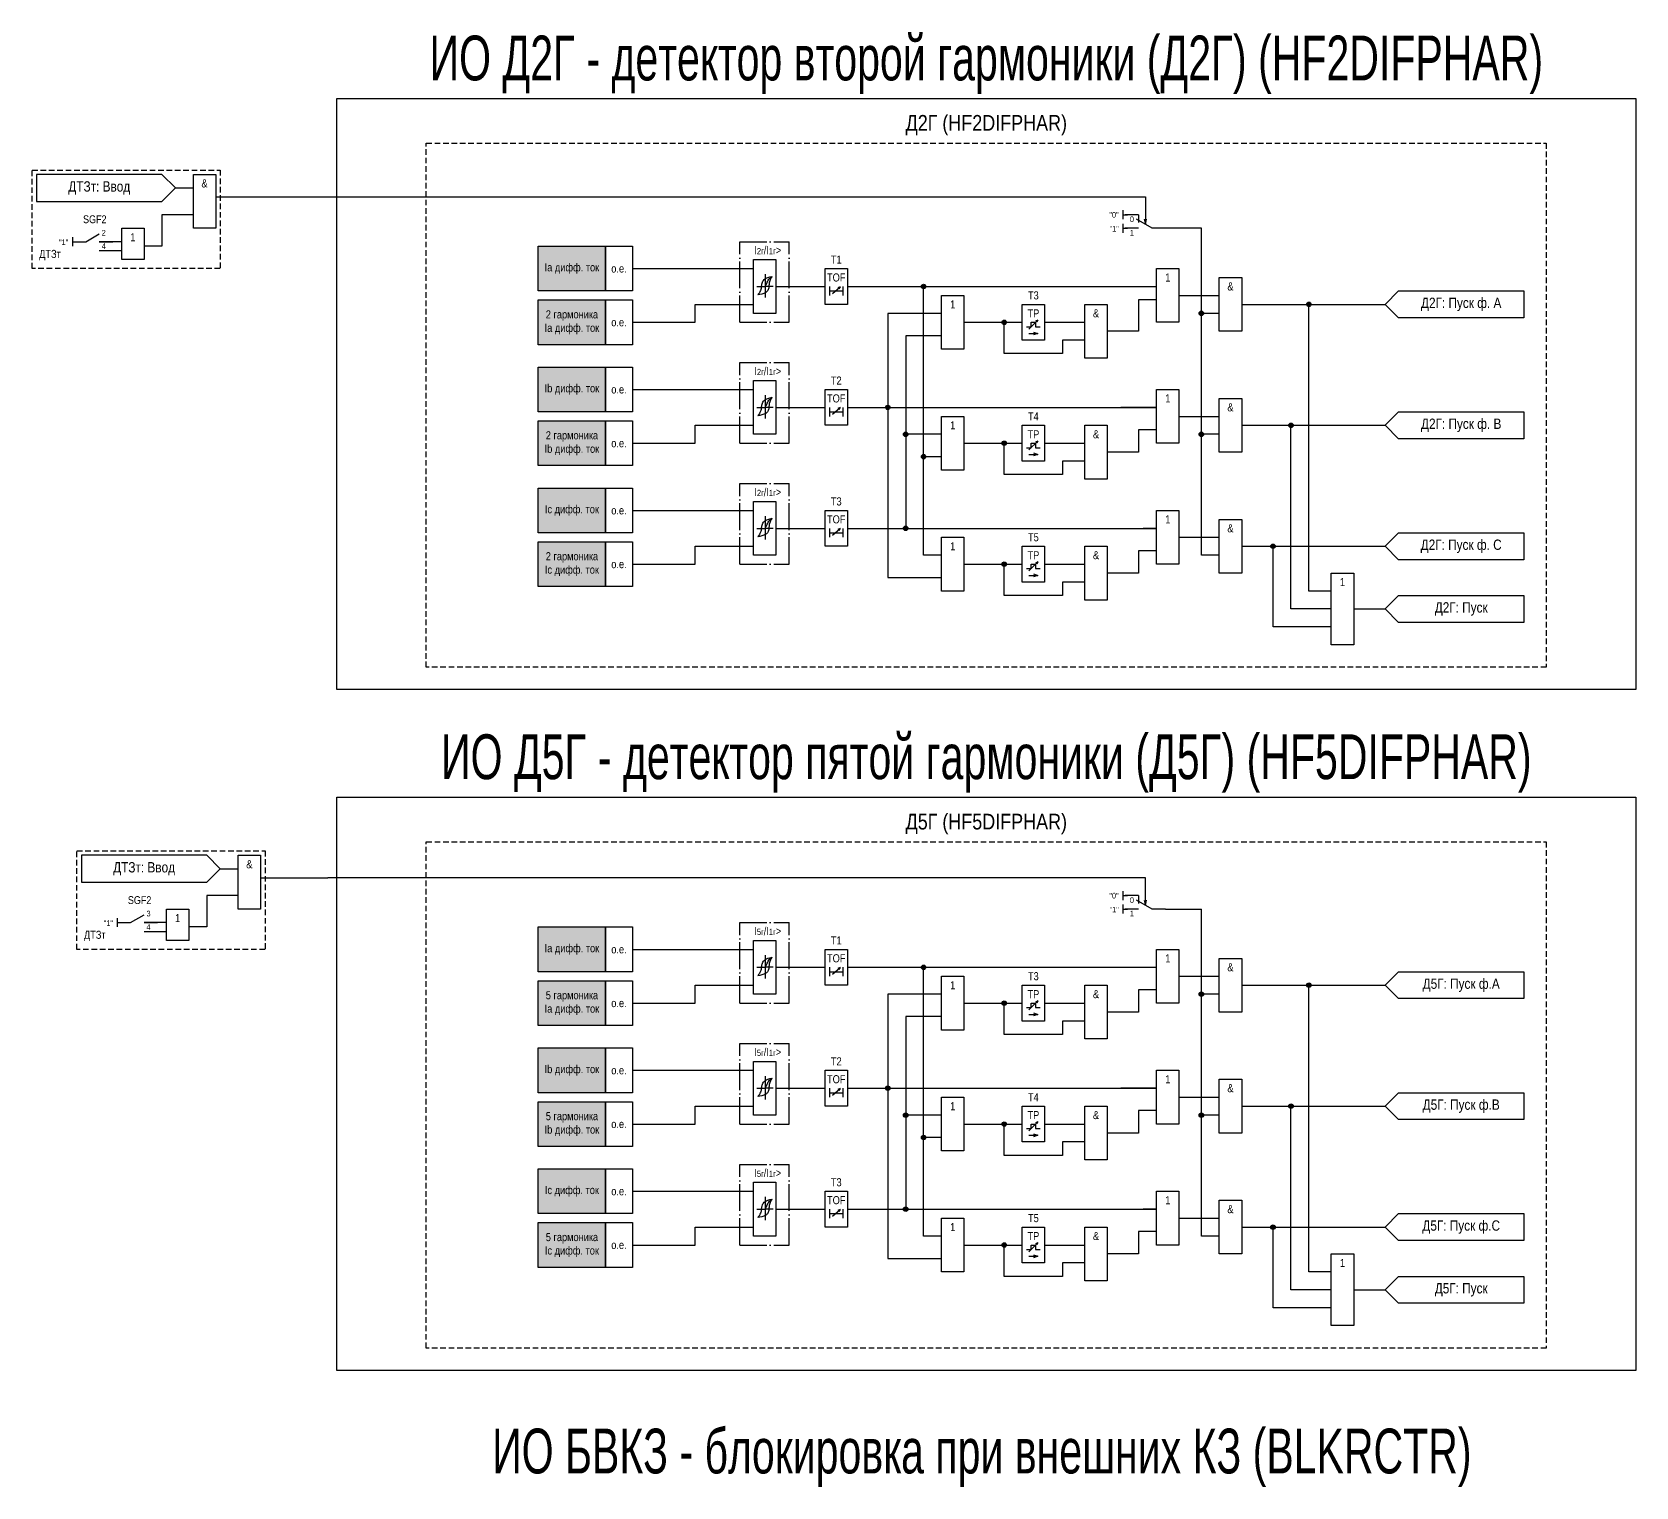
# Model space of a CAD drawing. Header units: millimetres. Extents: x -578 to 4001, y -1196 to 139.
# Drawn here: x 323 to 681, y -206 to 118.8 of the extents above; entities that cross this region are included whole.
import ezdxf
from ezdxf.enums import TextEntityAlignment as Align

# ---------------------------------------------------------------- set-up
doc = ezdxf.new("R2010")
doc.units = ezdxf.units.MM
doc.linetypes.add('ACAD_ISO04W100', pattern=[30, 24, -3, 0, -3])
doc.linetypes.add('штриховая2', pattern=[0.375, 0.25, -0.125])
doc.layers.add('invisible', color=252, linetype='Continuous', plot=False)
doc.layers.add('TEXT', color=7, linetype='Continuous', lineweight=25)
doc.layers.add('Основная', color=7, linetype='Continuous')
doc.styles.add('1.8_Gost_RD', font='ARIALN.TTF', dxfattribs={"height": 1.8})
doc.styles.add('2.5_Gost_RD', font='ARIALN.TTF', dxfattribs={"height": 2.5})
doc.styles.add('3.5_Gost_RD', font='ARIALN.TTF', dxfattribs={"height": 3.5})
doc.styles.add('Вывод', font='ARIALN.TTF', dxfattribs={"height": 2.5})
doc.styles.add('Компонент', font='ARIALN.TTF', dxfattribs={"height": 3.5})

# ---------------------------------------------------------------- blocks, each defined once
blk = doc.blocks.new('*U898')
at = {"layer": 'Основная', "linetype": 'ACAD_ISO04W100', "ltscale": 0.25}
for p, q in [((0, 0), (11, 0)), ((0, -18), (0, 0)), ((11, -18), (11, 0)), ((0, -18), (11, -18))]:
    blk.add_line(p, q, dxfattribs=at)
at = {"layer": 'Основная', "style": 'Компонент'}
blk.add_attdef('ОУ', text='', height=3.5, dxfattribs=at).set_placement((11, 0), align=Align.MIDDLE_CENTER)
blk = doc.blocks.new('Точка')
at = {"ltscale": 100}
h = blk.add_hatch(color=256, dxfattribs=at)
h.dxf.hatch_style = 1
edge = h.paths.add_edge_path()
edge.add_arc((0, 0), 0.5, 0, 360)
blk.add_circle((0, 0), 0.5, dxfattribs=at)
blk = doc.blocks.new('*U958')
at = {"layer": 'Основная', "color": 0}
blk.add_line((0, 0), (7, 4), dxfattribs=at)
at = {"layer": 'Основная', "ltscale": 0.35}
blk.add_line((6, 6), (6, 2.5), dxfattribs=at)
blk = doc.blocks.new('*U985')
at = {"layer": 'Основная', "color": 0}
for p, q in [((-3, 6), (-9, 6)), ((-3, 0), (-9, 0)), ((9, 0), (3, 0))]:
    blk.add_line(p, q, dxfattribs=at)
at = {"layer": 'Основная', "ltscale": 0.25, "xscale": -1}
blk.add_blockref('*U958', (3, 0), dxfattribs=at)
at = {"layer": 'Основная'}
for tag, height, style, p in [('В1', 2.5, 'Вывод', (-14, 6)), ('ОУ', 3.5, 'Компонент', (-2, 10)), ('В2', 2.5, 'Вывод', (-6, 4)), ('В3', 2.5, 'Вывод', (-6, -2))]:
    blk.add_attdef(tag, text='', height=height, dxfattribs=dict(at, style=style)).set_placement(p, align=Align.MIDDLE_CENTER)
blk = doc.blocks.new('*U956')
at = {"layer": 'Основная', "color": 0}
blk.add_line((0, 0), (6, 3.43), dxfattribs=at)
blk = doc.blocks.new('*U1017')
at = {"layer": 'Основная', "color": 0}
for p, q in [((-9, 0), (-3, 0)), ((3, 0), (9, 0))]:
    blk.add_line(p, q, dxfattribs=at)
at = {"layer": 'Основная', "ltscale": 0.25}
blk.add_blockref('*U956', (-3, 0), dxfattribs=at)
at = {"layer": 'Основная'}
for tag, height, style, p in [('ОУ', 3.5, 'Компонент', (1, 10)), ('В2', 2.5, 'Вывод', (5, 4)), ('В1', 2.5, 'Вывод', (5, -2))]:
    blk.add_attdef(tag, text='', height=height, dxfattribs=dict(at, style=style)).set_placement(p, align=Align.MIDDLE_CENTER)

msp = doc.modelspace()

# ---------------------------------------------------------------- hatches: boundary and pattern name
at = {"ltscale": 100, "true_color": 0xf7941d}
h = msp.add_hatch(color=30, dxfattribs=at)
h.dxf.hatch_style = 1
h.paths.add_polyline_path([(436, 71), (451, 71), (451, 61), (436, 61)])
h = msp.add_hatch(color=30, dxfattribs=at)
h.dxf.hatch_style = 1
h.paths.add_polyline_path([(436, 59), (451, 59), (451, 49), (436, 49)])
h = msp.add_hatch(color=30, dxfattribs=at)
h.dxf.hatch_style = 1
h.paths.add_polyline_path([(436, 44), (451, 44), (451, 34), (436, 34)])
h = msp.add_hatch(color=30, dxfattribs=at)
h.dxf.hatch_style = 1
h.paths.add_polyline_path([(436, 32), (451, 32), (451, 22), (436, 22)])
h = msp.add_hatch(color=30, dxfattribs=at)
h.dxf.hatch_style = 1
h.paths.add_polyline_path([(436, 17), (451, 17), (451, 7), (436, 7)])
h = msp.add_hatch(color=30, dxfattribs=at)
h.dxf.hatch_style = 1
h.paths.add_polyline_path([(436, 5), (451, 5), (451, -5), (436, -5)])
h = msp.add_hatch(color=30, dxfattribs=at)
h.dxf.hatch_style = 1
h.paths.add_polyline_path([(436, -81), (451, -81), (451, -91), (436, -91)])
h = msp.add_hatch(color=30, dxfattribs=at)
h.dxf.hatch_style = 1
h.paths.add_polyline_path([(436, -93), (451, -93), (451, -103), (436, -103)])
h = msp.add_hatch(color=30, dxfattribs=at)
h.dxf.hatch_style = 1
h.paths.add_polyline_path([(436, -108), (451, -108), (451, -118), (436, -118)])
h = msp.add_hatch(color=30, dxfattribs=at)
h.dxf.hatch_style = 1
h.paths.add_polyline_path([(436, -120), (451, -120), (451, -130), (436, -130)])
h = msp.add_hatch(color=30, dxfattribs=at)
h.dxf.hatch_style = 1
h.paths.add_polyline_path([(436, -135), (451, -135), (451, -145), (436, -145)])
h = msp.add_hatch(color=30, dxfattribs=at)
h.dxf.hatch_style = 1
h.paths.add_polyline_path([(436, -147), (451, -147), (451, -157), (436, -157)])

# ---------------------------------------------------------------- linework, layer by layer
at = {"ltscale": 100}
for p, q in [((566.5, 79), (566.5, 77)), ((566.5, 78), (567.5, 78)), ((566.5, 76), (566.5, 74)), ((566.5, 75), (567.5, 75)), ((579, 60), (588, 60)), ((545.5, 52.5), (547.5, 54.5)), ((547.5, 54.5), (546.99, 54.25)), ((547.5, 54.5), (547.26, 54.02)), ((549, 54), (558, 54)), ((545.5, 51.5), (547.5, 51.5)), ((579, 33), (588, 33)), ((545.5, 25.5), (547.5, 27.5)), ((547.5, 27.5), (546.99, 27.25)), ((547.5, 27.5), (547.26, 27.02)), ((549, 27), (558, 27)), ((545.5, 24.5), (547.5, 24.5)), ((579, 6), (588, 6)), ((545.5, -1.5), (547.5, 0.5)), ((547.5, 0.5), (546.99, 0.25)), ((547.5, 0.5), (547.26, 0.02)), ((545.5, -2.5), (547.5, -2.5)), ((549, 0), (558, 0)), ((566.5, -73), (566.5, -75)), ((566.5, -74), (567.5, -74)), ((566.5, -76), (566.5, -78)), ((566.5, -77), (567.5, -77)), ((576, -77), (584, -77)), ((579, -92), (588, -92)), ((545.5, -99.5), (547.5, -97.5)), ((547.5, -97.5), (546.99, -97.75)), ((547.5, -97.5), (547.26, -97.98)), ((549, -98), (558, -98)), ((545.5, -100.5), (547.5, -100.5)), ((579, -119), (588, -119)), ((545.5, -126.5), (547.5, -124.5)), ((547.5, -124.5), (546.99, -124.75)), ((547.5, -124.5), (547.26, -124.98)), ((549, -125), (558, -125)), ((545.5, -127.5), (547.5, -127.5)), ((579, -146), (588, -146)), ((545.5, -153.5), (547.5, -151.5)), ((547.5, -151.5), (546.99, -151.75)), ((547.5, -151.5), (547.26, -151.98)), ((549, -152), (558, -152)), ((545.5, -154.5), (547.5, -154.5))]:
    msp.add_line(p, q, dxfattribs=at)
at = {"color": 6, "ltscale": 100}
for p, q in [((359, 78), (352, 78)), ((352, 78), (352, 71)), ((332, 73), (332, 71)), ((352, 71), (348, 71)), ((369, -74), (362, -74)), ((362, -74), (362, -81)), ((342, -79), (342, -81)), ((362, -81), (358, -81))]:
    msp.add_line(p, q, dxfattribs=at)
at = {"color": 7, "ltscale": 100}
for p, q in [((501.7, 60.46), (503.37, 61.95)), ((503.37, 61.95), (502.85, 61.73)), ((503.37, 61.95), (503.11, 61.48)), ((501.7, 33.46), (503.37, 34.95)), ((503.37, 34.95), (502.85, 34.73)), ((503.37, 34.95), (503.11, 34.48)), ((501.7, 6.46), (503.37, 7.95)), ((503.37, 7.95), (502.85, 7.73)), ((503.37, 7.95), (503.11, 7.48)), ((501.7, -91.54), (503.37, -90.05)), ((503.37, -90.05), (502.85, -90.27)), ((503.37, -90.05), (503.11, -90.52)), ((501.7, -118.54), (503.37, -117.05)), ((503.37, -117.05), (502.85, -117.27)), ((503.37, -117.05), (503.11, -117.52)), ((501.7, -145.54), (503.37, -144.05)), ((503.37, -144.05), (502.85, -144.27)), ((503.37, -144.05), (503.11, -144.52))]:
    msp.add_line(p, q, dxfattribs=at)
at = {"color": 2, "ltscale": 100}
for points in [[(391, 104), (681, 104), (681, -28), (391, -28)], [(391, -52), (681, -52), (681, -180), (391, -180)]]:
    msp.add_lwpolyline(points, close=True, dxfattribs=at)
at = {"color": 6, "linetype": 'штриховая2', "ltscale": 5}
for points in [[(323, 88), (365, 88), (365, 66), (323, 66)], [(333, -64), (375, -64), (375, -86), (333, -86)]]:
    msp.add_lwpolyline(points, close=True, dxfattribs=at)
at = {"color": 6, "ltscale": 100}
for points in [[(355, 84), (352, 87), (324, 87), (324, 81), (352, 81), (355, 84)], [(355, 84), (359, 84)], [(364, 82), (379, 82)], [(332, 72), (335, 72)], [(343, 72), (338, 72)], [(338, 70), (343, 70)], [(365, -68), (362, -65), (334, -65), (334, -71), (362, -71), (365, -68)], [(365, -68), (369, -68)], [(374, -70), (389, -70)], [(342, -80), (345, -80)], [(353, -80), (348, -80)], [(348, -82), (353, -82)]]:
    msp.add_lwpolyline(points, dxfattribs=at)
for points in [[(359, 87), (364, 87), (364, 75), (359, 75)], [(343, 75), (348, 75), (348, 68), (343, 68)], [(369, -65), (374, -65), (374, -77), (369, -77)], [(353, -77), (358, -77), (358, -84), (353, -84)]]:
    msp.add_lwpolyline(points, close=True, dxfattribs=at)
at = {"ltscale": 100}
for points in [[(588, 56), (584, 56), (584, 75), (576, 75)], [(501, 62), (501, 60)], [(501, 61), (504, 61)], [(504, 62), (504, 60)], [(505, 62), (574, 62)], [(526, 2), (522, 2), (522, 62)], [(457, 54), (471, 54), (471, 58), (484, 58)], [(574, 59), (570, 59), (570, 52), (563, 52)], [(593, 58), (625, 58)], [(613, -6), (608, -6), (608, 58)], [(526, 56), (514, 56), (514, -3), (526, -3)], [(531, 54), (544, 54)], [(558, 50), (553, 50), (553, 47), (540, 47), (540, 54)], [(588, 29), (584, 29), (584, 56)], [(526, 51), (518, 51), (518, 8)], [(546.5, 51.83), (547.5, 51.5), (546.5, 51.17)], [(501, 35), (501, 33)], [(501, 34), (504, 34)], [(504, 35), (504, 33)], [(505, 35), (574, 35)], [(574, 35), (566, 35)], [(457, 27), (471, 27), (471, 31), (484, 31)], [(526, 29), (518, 29)], [(574, 30), (570, 30), (570, 25), (563, 25)], [(574, 30), (570, 30)], [(588, 2), (584, 2), (584, 29)], [(593, 31), (625, 31)], [(613, -10), (604, -10), (604, 31)], [(531, 27), (544, 27)], [(558, 23), (553, 23), (553, 20), (540, 20), (540, 27)], [(526, 24), (522, 24)], [(546.5, 24.83), (547.5, 24.5), (546.5, 24.17)], [(501, 8), (501, 6)], [(504, 8), (504, 6)], [(505, 8), (574, 8)], [(574, 8), (571, 8)], [(457, 0), (471, 0), (471, 4), (484, 4)], [(501, 7), (504, 7)], [(593, 4), (625, 4)], [(613, -14), (600, -14), (600, 4)], [(526, 2), (523, 2)], [(531, 0), (544, 0)], [(574, 3), (570, 3), (570, -2), (563, -2)], [(558, -4), (553, -4), (553, -7), (540, -7), (540, 0)], [(546.5, -2.17), (547.5, -2.5), (546.5, -2.83)], [(618, -10), (625, -10)], [(588, -96), (584, -96), (584, -77)], [(501, -90), (501, -92)], [(501, -91), (504, -91)], [(504, -90), (504, -92)], [(505, -90), (574, -90)], [(526, -150), (522, -150), (522, -90)], [(457, -98), (471, -98), (471, -94), (484, -94)], [(526, -96), (514, -96), (514, -155), (526, -155)], [(574, -95), (570, -95), (570, -100), (563, -100)], [(588, -123), (584, -123), (584, -96)], [(593, -94), (625, -94)], [(613, -158), (608, -158), (608, -94)], [(531, -98), (544, -98)], [(558, -102), (553, -102), (553, -105), (540, -105), (540, -98)], [(546.5, -100.17), (547.5, -100.5), (546.5, -100.83)], [(526, -101), (518, -101), (518, -144)], [(501, -117), (501, -119)], [(501, -118), (504, -118)], [(504, -117), (504, -119)], [(505, -117), (574, -117)], [(574, -117), (566, -117)], [(457, -125), (471, -125), (471, -121), (484, -121)], [(593, -121), (625, -121)], [(613, -162), (604, -162), (604, -121)], [(526, -123), (518, -123)], [(531, -125), (544, -125)], [(558, -129), (553, -129), (553, -132), (540, -132), (540, -125)], [(574, -122), (570, -122), (570, -127), (563, -127)], [(574, -122), (570, -122)], [(588, -150), (584, -150), (584, -123)], [(526, -128), (522, -128)], [(546.5, -127.17), (547.5, -127.5), (546.5, -127.83)], [(501, -144), (501, -146)], [(501, -145), (504, -145)], [(504, -144), (504, -146)], [(505, -144), (574, -144)], [(574, -144), (571, -144)], [(457, -152), (471, -152), (471, -148), (484, -148)], [(526, -150), (523, -150)], [(574, -149), (570, -149), (570, -154), (563, -154)], [(593, -148), (625, -148)], [(613, -166), (600, -166), (600, -148)], [(531, -152), (544, -152)], [(558, -156), (553, -156), (553, -159), (540, -159), (540, -152)], [(546.5, -154.17), (547.5, -154.5), (546.5, -154.83)], [(618, -162), (625, -162)]]:
    msp.add_lwpolyline(points, dxfattribs=at)
for points in [[(436, 71), (451, 71), (451, 61), (436, 61)], [(451, 71), (457, 71), (457, 61), (451, 61)], [(500, 66), (505, 66), (505, 58), (500, 58)], [(436, 59), (451, 59), (451, 49), (436, 49)], [(451, 59), (457, 59), (457, 49), (451, 49)], [(544, 58), (549, 58), (549, 50), (544, 50)], [(436, 44), (451, 44), (451, 34), (436, 34)], [(451, 44), (457, 44), (457, 34), (451, 34)], [(500, 39), (505, 39), (505, 31), (500, 31)], [(436, 32), (451, 32), (451, 22), (436, 22)], [(451, 32), (457, 32), (457, 22), (451, 22)], [(544, 31), (549, 31), (549, 23), (544, 23)], [(436, 17), (451, 17), (451, 7), (436, 7)], [(451, 17), (457, 17), (457, 7), (451, 7)], [(500, 12), (505, 12), (505, 4), (500, 4)], [(436, 5), (451, 5), (451, -5), (436, -5)], [(451, 5), (457, 5), (457, -5), (451, -5)], [(544, 4), (549, 4), (549, -4), (544, -4)], [(613, -2), (618, -2), (618, -18), (613, -18)], [(436, -81), (451, -81), (451, -91), (436, -91)], [(451, -81), (457, -81), (457, -91), (451, -91)], [(500, -86), (505, -86), (505, -94), (500, -94)], [(436, -93), (451, -93), (451, -103), (436, -103)], [(451, -93), (457, -93), (457, -103), (451, -103)], [(544, -94), (549, -94), (549, -102), (544, -102)], [(436, -108), (451, -108), (451, -118), (436, -118)], [(451, -108), (457, -108), (457, -118), (451, -118)], [(500, -113), (505, -113), (505, -121), (500, -121)], [(436, -120), (451, -120), (451, -130), (436, -130)], [(451, -120), (457, -120), (457, -130), (451, -130)], [(544, -121), (549, -121), (549, -129), (544, -129)], [(436, -135), (451, -135), (451, -145), (436, -145)], [(451, -135), (457, -135), (457, -145), (451, -145)], [(500, -140), (505, -140), (505, -148), (500, -148)], [(436, -147), (451, -147), (451, -157), (436, -157)], [(451, -147), (457, -147), (457, -157), (451, -157)], [(544, -148), (549, -148), (549, -156), (544, -156)], [(613, -154), (618, -154), (618, -170), (613, -170)]]:
    msp.add_lwpolyline(points, close=True, dxfattribs=at)
at = {"color": 7, "ltscale": 100}
for points in [[(545, 53), (546, 53), (546, 54), (547, 54), (547, 53), (548, 53)], [(545, 26), (546, 26), (546, 27), (547, 27), (547, 26), (548, 26)], [(545, -1), (546, -1), (546, 0), (547, 0), (547, -1), (548, -1)], [(545, -99), (546, -99), (546, -98), (547, -98), (547, -99), (548, -99)], [(545, -126), (546, -126), (546, -125), (547, -125), (547, -126), (548, -126)], [(545, -153), (546, -153), (546, -152), (547, -152), (547, -153), (548, -153)]]:
    msp.add_lwpolyline(points, dxfattribs=at)
at = {"layer": 'invisible', "color": 6, "ltscale": 100}
for p, q in [((571.5, -70), (389, -70)), ((571.5, -76.14), (571.5, -70))]:
    msp.add_line(p, q, dxfattribs=at)
for points in [[(379, 82), (571.5, 82), (571.5, 75.86)], [(571.22, 77), (571.5, 75.86), (571.78, 77)], [(571.22, -75), (571.5, -76.14), (571.78, -75)]]:
    msp.add_lwpolyline(points, dxfattribs=at)
at = {"layer": 'Основная', "color": 7, "ltscale": 100}
for p, q in [((457, 66), (484, 66)), ((484.79, 62), (486.6, 62)), ((488.42, 62), (486.6, 62)), ((457, 39), (484, 39)), ((484.79, 35), (486.6, 35)), ((488.42, 35), (486.6, 35)), ((457, 12), (484, 12)), ((484.79, 8), (486.6, 8)), ((488.42, 8), (486.6, 8)), ((457, -86), (484, -86)), ((484.79, -90), (486.6, -90)), ((488.42, -90), (486.6, -90)), ((457, -113), (484, -113)), ((484.79, -117), (486.6, -117)), ((488.42, -117), (486.6, -117)), ((457, -140), (484, -140)), ((484.79, -144), (486.6, -144)), ((488.42, -144), (486.6, -144))]:
    msp.add_line(p, q, dxfattribs=at)
at = {"layer": 'Основная', "ltscale": 100}
for p, q in [((484, 66.5), (484, 68)), ((484, 68), (489, 68)), ((484, 59), (484, 67)), ((489, 68), (489, 62)), ((489, 62), (500, 62)), ((489, 62), (489, 56)), ((484, 56), (484, 59)), ((489, 56), (484, 56)), ((484, 39.5), (484, 41)), ((484, 41), (489, 41)), ((484, 32), (484, 40)), ((489, 41), (489, 35)), ((489, 35), (500, 35)), ((489, 35), (489, 29)), ((484, 29), (484, 32)), ((489, 29), (484, 29)), ((484, 12.5), (484, 14)), ((484, 14), (489, 14)), ((484, 5), (484, 13)), ((489, 14), (489, 8)), ((489, 8), (500, 8)), ((489, 8), (489, 2)), ((484, 2), (484, 5)), ((489, 2), (484, 2)), ((484, -85.5), (484, -84)), ((484, -84), (489, -84)), ((484, -93), (484, -85)), ((489, -84), (489, -90)), ((484, -96), (484, -93)), ((489, -90), (500, -90)), ((489, -90), (489, -96)), ((489, -96), (484, -96)), ((484, -112.5), (484, -111)), ((484, -111), (489, -111)), ((484, -120), (484, -112)), ((489, -111), (489, -117)), ((489, -117), (500, -117)), ((489, -117), (489, -123)), ((484, -123), (484, -120)), ((489, -123), (484, -123)), ((484, -139.5), (484, -138)), ((484, -138), (489, -138)), ((484, -147), (484, -139)), ((489, -138), (489, -144)), ((489, -144), (500, -144)), ((489, -144), (489, -150)), ((484, -150), (484, -147)), ((489, -150), (484, -150))]:
    msp.add_line(p, q, dxfattribs=at)
at = {"layer": 'Основная'}
for p, q in [((486.6, 64.72), (486.6, 59.52)), ((486.6, 37.72), (486.6, 32.52)), ((486.6, 10.72), (486.6, 5.52)), ((486.6, -87.28), (486.6, -92.48)), ((486.6, -114.28), (486.6, -119.48)), ((486.6, -141.28), (486.6, -146.48))]:
    msp.add_line(p, q, dxfattribs=at)
at = {"layer": 'Основная', "linetype": 'штриховая2', "ltscale": 5}
for points in [[(411, 94), (661, 94), (661, -23), (411, -23)], [(411, -62), (661, -62), (661, -175), (411, -175)]]:
    msp.add_lwpolyline(points, close=True, dxfattribs=at)
at = {"layer": 'Основная', "ltscale": 100}
for points in [[(574, 66), (579, 66), (579, 54), (574, 54)], [(588, 64), (593, 64), (593, 52), (588, 52)], [(656, 61), (656, 55), (628, 55), (625, 58), (628, 61)], [(526, 60), (531, 60), (531, 48), (526, 48)], [(558, 58), (563, 58), (563, 46), (558, 46)], [(574, 39), (579, 39), (579, 27), (574, 27)], [(588, 37), (593, 37), (593, 25), (588, 25)], [(526, 33), (531, 33), (531, 21), (526, 21)], [(656, 34), (656, 28), (628, 28), (625, 31), (628, 34)], [(558, 31), (563, 31), (563, 19), (558, 19)], [(574, 12), (579, 12), (579, 0), (574, 0)], [(588, 10), (593, 10), (593, -2), (588, -2)], [(526, 6), (531, 6), (531, -6), (526, -6)], [(558, 4), (563, 4), (563, -8), (558, -8)], [(656, 7), (656, 1), (628, 1), (625, 4), (628, 7)], [(656, -7), (656, -13), (628, -13), (625, -10), (628, -7)], [(574, -86), (579, -86), (579, -98), (574, -98)], [(588, -88), (593, -88), (593, -100), (588, -100)], [(526, -92), (531, -92), (531, -104), (526, -104)], [(656, -91), (656, -97), (628, -97), (625, -94), (628, -91)], [(558, -94), (563, -94), (563, -106), (558, -106)], [(574, -113), (579, -113), (579, -125), (574, -125)], [(588, -115), (593, -115), (593, -127), (588, -127)], [(656, -118), (656, -124), (628, -124), (625, -121), (628, -118)], [(526, -119), (531, -119), (531, -131), (526, -131)], [(558, -121), (563, -121), (563, -133), (558, -133)], [(574, -140), (579, -140), (579, -152), (574, -152)], [(588, -142), (593, -142), (593, -154), (588, -154)], [(526, -146), (531, -146), (531, -158), (526, -158)], [(656, -145), (656, -151), (628, -151), (625, -148), (628, -145)], [(558, -148), (563, -148), (563, -160), (558, -160)], [(656, -159), (656, -165), (628, -165), (625, -162), (628, -159)]]:
    msp.add_lwpolyline(points, close=True, dxfattribs=at)
at = {"layer": 'Основная'}
for points in [[(485.8, 61.92), (485.6, 61.13), (485, 60.12)], [(487.48, 61.92), (487.25, 61.13), (486.76, 60.67), (485, 60.12)], [(485.8, 61.92), (485.95, 62.71), (486.44, 63.54), (488.2, 64.26)], [(486.6, 62), (487, 62.72), (487.47, 63.6), (488.2, 64.26)], [(487.48, 61.92), (487.6, 62.71), (487.81, 63.54), (488.2, 64.26)], [(485.8, 34.92), (485.95, 35.71), (486.44, 36.54), (488.2, 37.26)], [(486.6, 35), (487, 35.72), (487.47, 36.6), (488.2, 37.26)], [(487.48, 34.92), (487.6, 35.71), (487.81, 36.54), (488.2, 37.26)], [(485.8, 34.92), (485.6, 34.13), (485, 33.12)], [(487.48, 34.92), (487.25, 34.13), (486.76, 33.67), (485, 33.12)], [(485.8, 7.92), (485.6, 7.13), (485, 6.12)], [(487.48, 7.92), (487.25, 7.13), (486.76, 6.67), (485, 6.12)], [(485.8, 7.92), (485.95, 8.71), (486.44, 9.54), (488.2, 10.26)], [(486.6, 8), (487, 8.72), (487.47, 9.6), (488.2, 10.26)], [(487.48, 7.92), (487.6, 8.71), (487.81, 9.54), (488.2, 10.26)], [(485.8, -90.08), (485.95, -89.29), (486.44, -88.46), (488.2, -87.74)], [(486.6, -90), (487, -89.28), (487.47, -88.4), (488.2, -87.74)], [(487.48, -90.08), (487.6, -89.29), (487.81, -88.46), (488.2, -87.74)], [(485.8, -90.08), (485.6, -90.87), (485, -91.88)], [(487.48, -90.08), (487.25, -90.87), (486.76, -91.33), (485, -91.88)], [(485.8, -117.08), (485.6, -117.87), (485, -118.88)], [(487.48, -117.08), (487.25, -117.87), (486.76, -118.33), (485, -118.88)], [(485.8, -117.08), (485.95, -116.29), (486.44, -115.46), (488.2, -114.74)], [(486.6, -117), (487, -116.28), (487.47, -115.4), (488.2, -114.74)], [(487.48, -117.08), (487.6, -116.29), (487.81, -115.46), (488.2, -114.74)], [(485.8, -144.08), (485.95, -143.29), (486.44, -142.46), (488.2, -141.74)], [(486.6, -144), (487, -143.28), (487.47, -142.4), (488.2, -141.74)], [(487.48, -144.08), (487.6, -143.29), (487.81, -142.46), (488.2, -141.74)], [(485.8, -144.08), (485.6, -144.87), (485, -145.88)], [(487.48, -144.08), (487.25, -144.87), (486.76, -145.33), (485, -145.88)]]:
    msp.add_spline(points, degree=3, dxfattribs=at)

# ---------------------------------------------------------------- block references
at = {"color": 6, "ltscale": 100, "xscale": 0.5, "yscale": 0.5, "zscale": 0.5}
for p, values in [((336.5, 72), {'ОУ': 'SGF2', 'В1': '4', 'В2': '2'}), ((346.5, -80), {'ОУ': 'SGF2', 'В1': '4', 'В2': '3'})]:
    msp.add_blockref('*U1017', p, dxfattribs=at).add_auto_attribs(values)
at = {"layer": 'Основная', "ltscale": 0.25}
ref = msp.add_blockref('*U985', (571.5, 75), dxfattribs=dict(at, xscale=0.5, yscale=0.5, zscale=0.5))
ref.add_attrib('В1', '"0"', dxfattribs={"height": 1.25, "style": 'Вывод'}).set_placement((564.5, 78), align=Align.MIDDLE_CENTER)
ref.add_attrib('В2', '0', dxfattribs={"height": 1.25, "style": 'Вывод'}).set_placement((568.5, 77), align=Align.MIDDLE_CENTER)
ref.add_attrib('В3', '1', dxfattribs={"height": 1.25, "style": 'Вывод'}).set_placement((568.5, 74), align=Align.MIDDLE_CENTER)
for p in [(481, 72), (481, 45), (481, 18), (481, -80), (481, -107), (481, -134)]:
    msp.add_blockref('*U898', p, dxfattribs=at)
at = {"layer": 'Основная', "ltscale": 100}
for p in [(522, 62), (608, 58), (540, 54), (584, 56), (514, 35), (518, 29), (584, 29), (604, 31), (540, 27), (522, 24), (518, 8), (600, 4), (540, 0), (522, -90), (584, -96), (608, -94), (540, -98), (514, -117), (604, -121), (518, -123), (540, -125), (584, -123), (522, -128), (518, -144), (600, -148), (540, -152)]:
    msp.add_blockref('Точка', p, dxfattribs=at)
at = {"layer": 'Основная', "ltscale": 0.25}
ref = msp.add_blockref('*U985', (571.5, -77), dxfattribs=dict(at, xscale=0.5, yscale=0.5, zscale=0.5))
ref.add_attrib('В1', '"0"', dxfattribs={"height": 1.25, "style": 'Вывод'}).set_placement((564.5, -74), align=Align.MIDDLE_CENTER)
ref.add_attrib('В2', '0', dxfattribs={"height": 1.25, "style": 'Вывод'}).set_placement((568.5, -75), align=Align.MIDDLE_CENTER)
ref.add_attrib('В3', '1', dxfattribs={"height": 1.25, "style": 'Вывод'}).set_placement((568.5, -78), align=Align.MIDDLE_CENTER)

# ---------------------------------------------------------------- texts
at = {"color": 2, "ltscale": 100, "insert": (536, 111.5), "char_height": 10, "width": 290, "attachment_point": 5, "style": '3.5_Gost_RD'}
msp.add_mtext('{\\W0.8;\\C3;ИО Д2Г - детектор второй гармоники (Д2Г) (HF2DIFPHAR)}', dxfattribs=at)
at = {"color": 30, "ltscale": 100, "attachment_point": 5}
for s, insert, char_height, width, style in [('\\pt108.5;Д2Г (HF2DIFPHAR)', (536, 98), 3.5, 250, '3.5_Gost_RD'), ('ДТЗт', (327, 69), 1.8, 8, '2.5_Gost_RD'), ('{\\W0.8;\\C3;ИО Д5Г - детектор пятой гармоники (Д5Г) (HF5DIFPHAR)}', (536, -44.5), 10, 290, '3.5_Gost_RD'), ('\\pt108.5;Д5Г (HF5DIFPHAR)', (536, -58), 3.5, 250, '3.5_Gost_RD'), ('ДТЗт', (337, -83), 1.8, 8, '2.5_Gost_RD'), ('{\\W0.8;\\C3;ИО БВКЗ - блокировка при внешних КЗ (BLKRCTR)}', (535, -199.5), 10, 290, '3.5_Gost_RD')]:
    msp.add_mtext(s, dxfattribs=dict(at, insert=insert, char_height=char_height, width=width, style=style))
at = {"color": 6, "ltscale": 100, "char_height": 1.8, "width": 5, "attachment_point": 5, "style": '2.5_Gost_RD'}
for s, insert in [('&', (361.5, 85)), ('1', (345.5, 73)), ('&', (371.5, -67)), ('1', (355.5, -79))]:
    msp.add_mtext(s, dxfattribs=dict(at, insert=insert))
at = {"ltscale": 100, "char_height": 1.25, "attachment_point": 1, "style": '3.5_Gost_RD'}
for insert in [(563.5, 75.5), (563.5, -76.5)]:
    msp.add_mtext_dynamic_manual_height_columns('"1"', width=2, gutter_width=17.5, heights=[0], dxfattribs=dict(at, insert=insert))
at = {"color": 6, "ltscale": 100, "char_height": 1.25, "attachment_point": 1, "style": '3.5_Gost_RD'}
for insert in [(329, 72.5), (339, -79.5)]:
    msp.add_mtext_dynamic_manual_height_columns('"1"', width=2, gutter_width=17.5, heights=[0], dxfattribs=dict(at, insert=insert))
at = {"ltscale": 100, "char_height": 1.8, "attachment_point": 5}
for s, insert, width, style in [('T1', (502.5, 68), 5, '2.5_Gost_RD'), ('Ia дифф. ток', (443.5, 66), 15, '1.8_Gost_RD'), ('о.е.', (454, 66), 6, '1.8_Gost_RD'), ('TOF', (502.5, 64), 5, '2.5_Gost_RD'), ('T3', (546.5, 60), 5, '2.5_Gost_RD'), ('2 гармоника\\PIa дифф. ток', (443.5, 54), 15, '1.8_Gost_RD'), ('о.е.', (454, 54), 6, '1.8_Gost_RD'), ('TP', (546.5, 56), 5, '2.5_Gost_RD'), ('Ib дифф. ток', (443.5, 39), 15, '1.8_Gost_RD'), ('о.е.', (454, 39), 6, '1.8_Gost_RD'), ('T2', (502.5, 41), 5, '2.5_Gost_RD'), ('TOF', (502.5, 37), 5, '2.5_Gost_RD'), ('T4', (546.5, 33), 5, '2.5_Gost_RD'), ('2 гармоника\\PIb дифф. ток', (443.5, 27), 15, '1.8_Gost_RD'), ('TP', (546.5, 29), 5, '2.5_Gost_RD'), ('о.е.', (454, 27), 6, '1.8_Gost_RD'), ('T3', (502.5, 14), 5, '2.5_Gost_RD'), ('Ic дифф. ток', (443.5, 12), 15, '1.8_Gost_RD'), ('о.е.', (454, 12), 6, '1.8_Gost_RD'), ('TOF', (502.5, 10), 5, '2.5_Gost_RD'), ('T5', (546.5, 6), 5, '2.5_Gost_RD'), ('2 гармоника\\PIc дифф. ток', (443.5, 0), 15, '1.8_Gost_RD'), ('о.е.', (454, 0), 6, '1.8_Gost_RD'), ('TP', (546.5, 2), 5, '2.5_Gost_RD'), ('Ia дифф. ток', (443.5, -86), 15, '1.8_Gost_RD'), ('о.е.', (454, -86), 6, '1.8_Gost_RD'), ('T1', (502.5, -84), 5, '2.5_Gost_RD'), ('TOF', (502.5, -88), 5, '2.5_Gost_RD'), ('T3', (546.5, -92), 5, '2.5_Gost_RD'), ('5 гармоника\\PIa дифф. ток', (443.5, -98), 15, '1.8_Gost_RD'), ('TP', (546.5, -96), 5, '2.5_Gost_RD'), ('о.е.', (454, -98), 6, '1.8_Gost_RD'), ('T2', (502.5, -111), 5, '2.5_Gost_RD'), ('Ib дифф. ток', (443.5, -113), 15, '1.8_Gost_RD'), ('о.е.', (454, -113), 6, '1.8_Gost_RD'), ('TOF', (502.5, -115), 5, '2.5_Gost_RD'), ('T4', (546.5, -119), 5, '2.5_Gost_RD'), ('5 гармоника\\PIb дифф. ток', (443.5, -125), 15, '1.8_Gost_RD'), ('о.е.', (454, -125), 6, '1.8_Gost_RD'), ('TP', (546.5, -123), 5, '2.5_Gost_RD'), ('Ic дифф. ток', (443.5, -140), 15, '1.8_Gost_RD'), ('о.е.', (454, -140), 6, '1.8_Gost_RD'), ('T3', (502.5, -138), 5, '2.5_Gost_RD'), ('TOF', (502.5, -142), 5, '2.5_Gost_RD'), ('T5', (546.5, -146), 5, '2.5_Gost_RD'), ('5 гармоника\\PIc дифф. ток', (443.5, -152), 15, '1.8_Gost_RD'), ('TP', (546.5, -150), 5, '2.5_Gost_RD'), ('о.е.', (454, -152), 6, '1.8_Gost_RD')]:
    msp.add_mtext(s, dxfattribs=dict(at, insert=insert, width=width, style=style))
at = {"layer": 'TEXT', "ltscale": 100, "char_height": 2.3, "width": 28, "attachment_point": 5, "style": '2.5_Gost_RD'}
for insert in [(338, 84), (348, -68)]:
    msp.add_mtext('ДТЗт: Ввод', dxfattribs=dict(at, insert=insert))
at = {"layer": 'Основная', "color": 7, "ltscale": 100, "char_height": 1.8, "attachment_point": 1, "style": '1.8_Gost_RD'}
for s, insert in [('\\pi-0.78314;I{\\H0.77778x;2г\\H1.2857x;/I\\H0.77778x;1г\\H1.2857x;>}', (485, 71)), ('\\pi-0.78314;I{\\H0.77778x;2г\\H1.2857x;/I\\H0.77778x;1г\\H1.2857x;>}', (485, 44)), ('\\pi-0.78314;I{\\H0.77778x;2г\\H1.2857x;/I\\H0.77778x;1г\\H1.2857x;>}', (485, 17)), ('\\pi-0.78314;I{\\H0.77778x;5г\\H1.2857x;/I\\H0.77778x;1г\\H1.2857x;>}', (485, -81)), ('\\pi-0.78314;I{\\H0.77778x;5г\\H1.2857x;/I\\H0.77778x;1г\\H1.2857x;>}', (485, -108)), ('\\pi-0.78314;I{\\H0.77778x;5г\\H1.2857x;/I\\H0.77778x;1г\\H1.2857x;>}', (485, -135))]:
    msp.add_mtext_dynamic_manual_height_columns(s, width=4, gutter_width=17.5, heights=[0], dxfattribs=dict(at, insert=insert))
at = {"layer": 'Основная', "ltscale": 100, "char_height": 1.8, "width": 5, "attachment_point": 5, "style": '2.5_Gost_RD'}
for s, insert in [('1', (576.5, 64)), ('&', (590.5, 62)), ('1', (528.5, 58)), ('&', (560.5, 56)), ('1', (576.5, 37)), ('&', (590.5, 35)), ('1', (528.5, 31)), ('&', (560.5, 29)), ('1', (576.5, 10)), ('&', (590.5, 8)), ('1', (528.5, 4)), ('&', (560.5, 2)), ('1', (615.5, -4)), ('1', (576.5, -88)), ('&', (590.5, -90)), ('1', (528.5, -94)), ('&', (560.5, -96)), ('1', (576.5, -115)), ('&', (590.5, -117)), ('1', (528.5, -121)), ('&', (560.5, -123)), ('1', (576.5, -142)), ('&', (590.5, -144)), ('1', (528.5, -148)), ('&', (560.5, -150)), ('1', (615.5, -156))]:
    msp.add_mtext(s, dxfattribs=dict(at, insert=insert))
at = {"layer": 'Основная', "color": 3, "ltscale": 100, "char_height": 2.3, "width": 28, "attachment_point": 5, "style": '2.5_Gost_RD'}
for s, insert in [('{\\C256;Д2Г: Пуск ф. A}', (642, 58)), ('{\\C256;Д2Г: Пуск ф. В}', (642, 31)), ('{\\C256;Д2Г: Пуск ф. С}', (642, 4)), ('{\\C256;Д2Г: Пуск}', (642, -10))]:
    msp.add_mtext(s, dxfattribs=dict(at, insert=insert))
at = {"layer": 'Основная', "color": 0, "ltscale": 100, "char_height": 2.3, "width": 28, "attachment_point": 5, "style": '2.5_Gost_RD'}
for s, insert in [('{\\C256;Д5Г: Пуск ф.A}', (642, -94)), ('{\\C256;Д5Г: Пуск ф.B}', (642, -121)), ('{\\C256;Д5Г: Пуск ф.C}', (642, -148)), ('{\\C256;Д5Г: Пуск}', (642, -162))]:
    msp.add_mtext(s, dxfattribs=dict(at, insert=insert))

doc.saveas('drawing.dxf')
